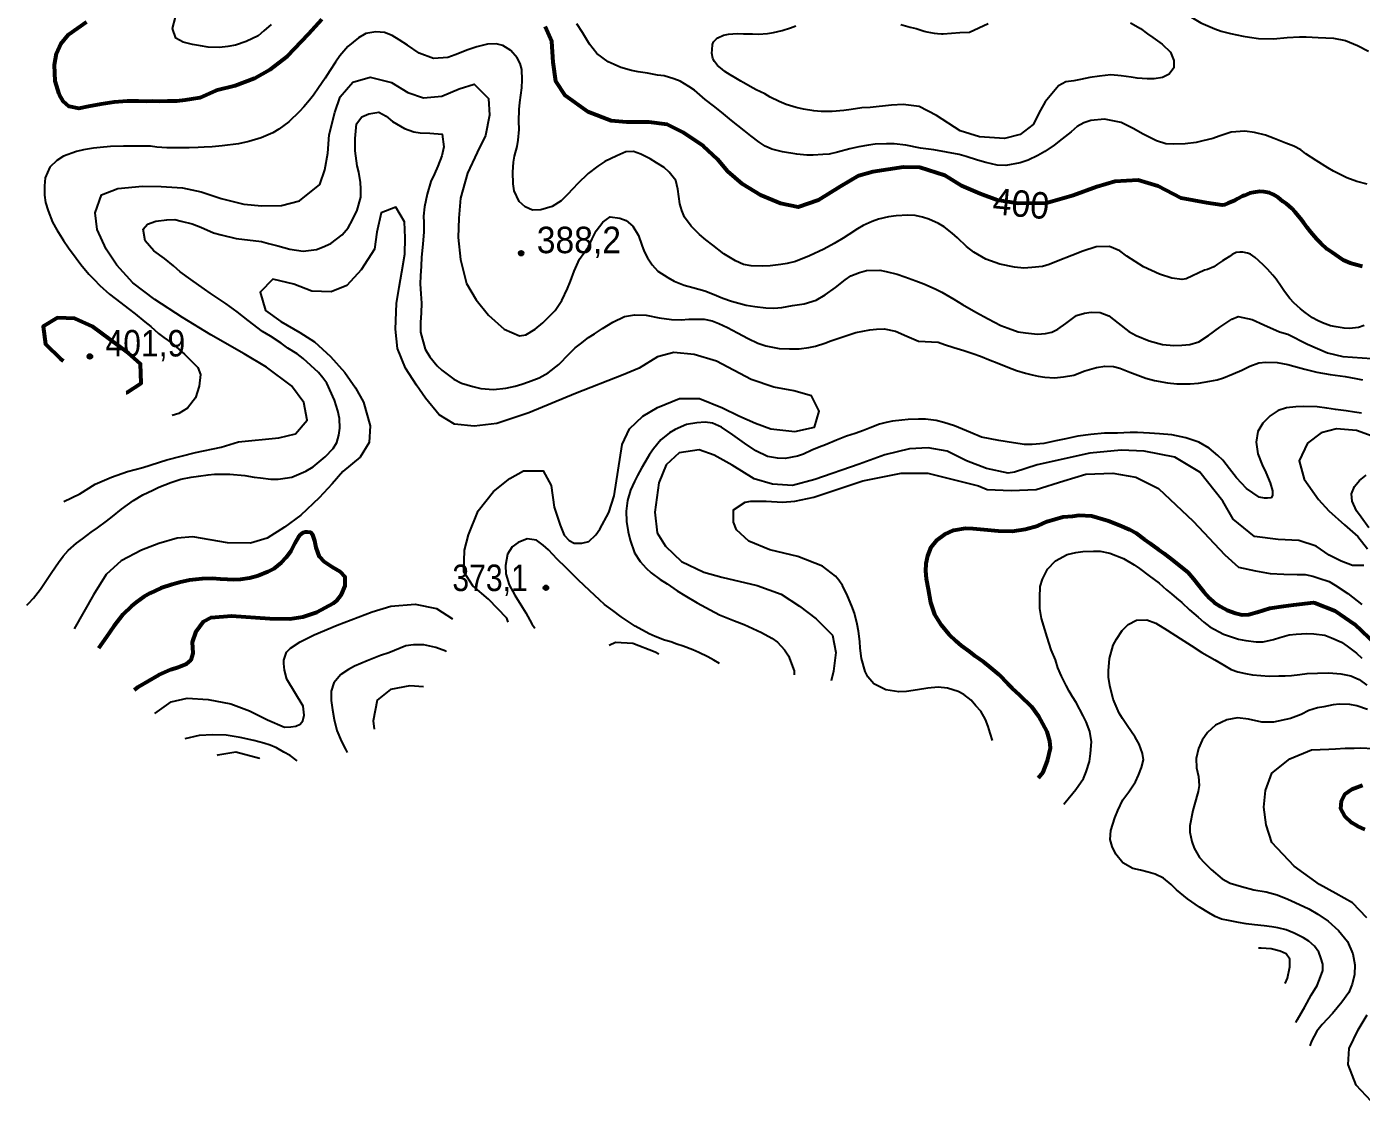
# Model space of a CAD drawing. Header units: metres. Extents: x 549268 to 556659, y 1838059 to 1844558.
# Drawn here: x 552808 to 553664, y 1838634 to 1839324 of the extents above; entities that cross this region are included whole.
import ezdxf
from ezdxf.enums import TextEntityAlignment as Align

# ---------------------------------------------------------------- set-up
doc = ezdxf.new("R2010")
doc.units = ezdxf.units.M
doc.header["$LTSCALE"] = 0.8
for name, color, linetype, lineweight in [('1', 7, 'Continuous', 25), ('2', 7, 'Continuous', 53), ('5', 7, 'Continuous', 13)]:
    doc.layers.add(name, color=color, linetype=linetype, lineweight=lineweight)
doc.layers.add('4', color=7, linetype='Continuous')

msp = doc.modelspace()

# ---------------------------------------------------------------- hatches: boundary and pattern name
at = {"layer": '5'}
for points in [[(553126.76, 1839178.56, 1), (553123.76, 1839178.56, 1)], [(552850.12, 1839112.29, 1), (552847.12, 1839112.29, 1)], [(553142.68, 1838963.86, 1), (553139.68, 1838963.86, 1)]]:
    msp.add_hatch(color=256, dxfattribs=at).paths.add_polyline_path(points)

# ---------------------------------------------------------------- linework, layer by layer
at = {"layer": '1'}
msp.add_line((552850.85, 1838959.4), (552838.45, 1838937.44), dxfattribs=at)
for points in [[(553518.9, 1839355.85), (553524.69, 1839350.5), (553531.08, 1839345.61), (553534.22, 1839343.1), (553539.41, 1839339.64), (553544.89, 1839335.95), (553548.51, 1839333.75), (553553.65, 1839330.8), (553561.3, 1839326.31), (553570.17, 1839322.48), (553574.23, 1839321.1), (553580.25, 1839319.55), (553588.39, 1839317.72), (553592.35, 1839317.11), (553598.29, 1839316.34), (553607.8, 1839316.21), (553616.57, 1839316.92), (553624.45, 1839317.4), (553628.73, 1839317.48), (553636.58, 1839317.04), (553646.26, 1839316.55), (553653.97, 1839315.06), (553661.73, 1839311.88), (553668.78, 1839308.1)], [(552964.97, 1839325.4), (552960.22, 1839321.24), (552956.54, 1839318.1), (552948.88, 1839314.4), (552942.11, 1839312.09), (552937.15, 1839311.16), (552931.75, 1839310.56), (552924.44, 1839310.8), (552919.53, 1839311.69), (552914.51, 1839312.43), (552908.48, 1839313.98), (552903.77, 1839316.58), (552901.67, 1839322.72), (552903.47, 1839329.95)], [(553450.43, 1839238.28), (553445.29, 1839236.54), (553436.24, 1839234.89), (553430.5, 1839235.04), (553423.42, 1839236.73), (553418.06, 1839238.22), (553410.78, 1839240.54), (553406.21, 1839241.86), (553389.88, 1839244.88), (553381.43, 1839246.03), (553371.98, 1839247.98), (553364.62, 1839248.73), (553359.53, 1839248.82), (553352.43, 1839248.42), (553348.06, 1839247.94), (553341.8, 1839246.86), (553335.98, 1839245.44), (553328.27, 1839243.42), (553322.81, 1839242.17), (553318.81, 1839241.86), (553312.62, 1839241.44), (553308.59, 1839241.39), (553302.14, 1839242.11), (553292.86, 1839243.69), (553286.04, 1839245.41), (553281.82, 1839247.15), (553277.88, 1839249.84), (553272.49, 1839253.93), (553268.21, 1839257.36), (553260.1, 1839263.62), (553253.66, 1839269.02), (553248.66, 1839273.02), (553243.39, 1839277.25), (553236.37, 1839283.11), (553232.72, 1839285.57), (553227.27, 1839289), (553223.21, 1839290.38), (553216.88, 1839292.41), (553212.79, 1839292.87), (553206.29, 1839294.11), (553200.2, 1839295), (553195.95, 1839295.83), (553189.24, 1839297.69), (553184.88, 1839299.55), (553181.17, 1839301.35), (553173.69, 1839306.64), (553169.13, 1839312.64), (553164.54, 1839320.07), (553161.06, 1839325.67)], [(553349.22, 1839272.08), (553343.81, 1839271.77), (553336.95, 1839270.73), (553332.16, 1839270.11), (553324.67, 1839269.57), (553317.61, 1839269.56), (553313, 1839269.81), (553306.38, 1839270.99), (553301.68, 1839272), (553295.17, 1839273.96), (553290.85, 1839275.87), (553285.01, 1839278.66), (553281.53, 1839280.76), (553275.98, 1839283.49), (553274.16, 1839284.44), (553267.56, 1839288), (553266.12, 1839288.99), (553261.82, 1839291.57), (553259.29, 1839292.92), (553255.98, 1839295.22), (553254.09, 1839296.74), (553251.27, 1839299), (553249.28, 1839301.46), (553248.3, 1839303.45), (553247.63, 1839306.91), (553247.67, 1839309.11), (553248.07, 1839312.4), (553248.72, 1839314.28), (553250.61, 1839316.21), (553251.51, 1839316.69), (553254.95, 1839318.4), (553258.22, 1839319.05), (553263.9, 1839319.49), (553267.84, 1839319.25), (553273.67, 1839319.22), (553277.5, 1839319.07), (553283.37, 1839319.53), (553287.21, 1839320.24), (553292.7, 1839321.51), (553297.96, 1839323.14), (553301.36, 1839324.37)], [(553368.74, 1839325.4), (553374.75, 1839323.67), (553378.58, 1839322.66), (553383.72, 1839321.13), (553385.39, 1839320.65), (553390.07, 1839319.82), (553392.29, 1839319.59), (553394.89, 1839319.4), (553395.93, 1839319.42), (553406.61, 1839320.09), (553412.8, 1839320.47), (553424.87, 1839326.04)], [(553516.16, 1839326.41), (553522.55, 1839322.69), (553526.94, 1839319.41), (553530.45, 1839317.06), (553536.53, 1839312.66), (553541.78, 1839307.51), (553543.92, 1839302.29), (553543.8, 1839297.46), (553541, 1839293.38), (553536.68, 1839291.22), (553531.31, 1839290.36), (553526.89, 1839290.4), (553520.46, 1839290.86), (553516.5, 1839291.46), (553510.02, 1839292.44), (553503.45, 1839293.02), (553496.14, 1839292.08), (553489.97, 1839291.4), (553484, 1839290.1), (553479.81, 1839289.24), (553474.69, 1839288.42), (553469.89, 1839285.94), (553461.36, 1839275.69), (553458.37, 1839270.37), (553453.57, 1839261.21), (553445.3, 1839254.82), (553435.2, 1839252.12)], [(553331.75, 1839188.14), (553326.01, 1839184.78), (553319.38, 1839181.19), (553310.24, 1839176.8), (553301.13, 1839173.33), (553295.82, 1839171.96), (553291.74, 1839171.25), (553285.05, 1839170.52), (553280.14, 1839170.23), (553272.83, 1839170.47), (553267.92, 1839171.36), (553262.73, 1839173.65), (553255.34, 1839178.17), (553248.23, 1839183.63), (553243.81, 1839187.17), (553239.68, 1839190.49), (553234.4, 1839195.89), (553229.98, 1839201.78), (553228.21, 1839206), (553226.96, 1839210.29), (553225.8, 1839219.65), (553224.41, 1839225.22), (553220.19, 1839230.48), (553216.99, 1839233.51), (553211.97, 1839236.6), (553208.06, 1839239.03), (553202.01, 1839242), (553197.39, 1839243.84), (553192.33, 1839243.67), (553186.65, 1839240.96), (553178.85, 1839237.37), (553174.36, 1839234.41), (553168.25, 1839229.7), (553161.45, 1839222.97), (553158.65, 1839220.06), (553154.67, 1839215.98), (553150.93, 1839212.19), (553145.22, 1839208.57), (553137.9, 1839206.46), (553132.59, 1839206.27), (553127.83, 1839208.21), (553123.92, 1839211.81), (553120.84, 1839218.5), (553120.08, 1839223.1), (553119.91, 1839230.49), (553120.37, 1839236.91), (553120.98, 1839240.88), (553122.64, 1839247.05), (553123.36, 1839251.16), (553123.91, 1839257.98), (553123.85, 1839263.18), (553124.06, 1839270.74), (553124.47, 1839275.34), (553125.79, 1839284.59), (553125.99, 1839289.82), (553125.66, 1839296.41), (553124.58, 1839300.32), (553122.61, 1839304.01), (553118.73, 1839308.52), (553113.42, 1839311.84), (553109.28, 1839312.82), (553103.72, 1839312.59), (553096.86, 1839311.06), (553090.98, 1839308.98), (553083.01, 1839305.76), (553078.24, 1839304.19), (553069.08, 1839303.58), (553059.86, 1839306.98), (553052.27, 1839312.13), (553046.96, 1839315.45), (553042.48, 1839318.33), (553037.6, 1839320.14), (553031.95, 1839320.69), (553025.58, 1839319.46), (553020.81, 1839316.73), (553014.01, 1839311.17), (553008.95, 1839305.15), (553006.14, 1839301.07), (553002.46, 1839295.59), (552999.6, 1839290.85), (552995.34, 1839284.66), (552991.96, 1839279.87), (552989.45, 1839276.73), (552985.76, 1839272.42), (552983.1, 1839269.4), (552976.27, 1839262.92), (552969.79, 1839258.05), (552965.87, 1839255.79), (552958.56, 1839252.52), (552950.62, 1839250.21), (552944.02, 1839248.71), (552933.49, 1839247.55), (552927.06, 1839246.84), (552922.01, 1839246.67), (552918.01, 1839246.36), (552912.3, 1839246.25), (552908.27, 1839246.2), (552904.25, 1839246.15), (552897.88, 1839246.1), (552891.57, 1839246.7), (552887.49, 1839247.16)], [(552831.99, 1839019.31), (552842.15, 1839024.13), (552851.96, 1839030.27), (552862.46, 1839034.94), (552872.69, 1839038.41), (552882.5, 1839041.05), (552898.03, 1839045.88), (552916.28, 1839050.63), (552932.74, 1839054.02), (552944, 1839057.6), (552969.77, 1839060.07), (552980.49, 1839062.69), (552987.93, 1839071.42), (552985.89, 1839082.85), (552977.98, 1839093.37), (552962, 1839105.45), (552947.59, 1839113.96), (552926.15, 1839126.21), (552908.06, 1839137.41), (552890.35, 1839148.79), (552876.19, 1839159.65), (552865.87, 1839170.94), (552859.16, 1839181.2), (552853.36, 1839193.77), (552851.91, 1839204.49), (552856.06, 1839216.09), (552866.49, 1839220.1), (552882.39, 1839221.61), (552894.33, 1839221.38), (552908.03, 1839220.44), (552920.09, 1839218.02), (552932.89, 1839213.62), (552947.27, 1839210.03), (552958.93, 1839208.87), (552971.47, 1839209.09), (552983.04, 1839212.19), (552996.01, 1839222.57), (552999.36, 1839232.01), (553001.16, 1839242.7), (553002.04, 1839254.59), (553005.76, 1839268.86), (553009.17, 1839278.96), (553017.19, 1839288.4), (553028.37, 1839291.58), (553042.1, 1839288.06), (553052.54, 1839281.57), (553062.63, 1839278.16), (553074.29, 1839279.33), (553085.55, 1839284.07), (553095.19, 1839287.09), (553104.26, 1839277.73), (553104.91, 1839267.18), (553102.35, 1839254.08), (553096.95, 1839243.24), (553090.78, 1839229.99), (553086.34, 1839213.96), (553085.32, 1839201.02), (553084.75, 1839188.65), (553086.31, 1839174.58), (553090.24, 1839159.08), (553096.32, 1839148.62), (553104.28, 1839138.75)], [(553435.2, 1839252.12), (553419.22, 1839253.16), (553406.81, 1839257.07), (553391.61, 1839267.01), (553380.58, 1839272.66), (553370.21, 1839273.97), (553362.77, 1839273.55), (553349.22, 1839272.08)], [(552997.89, 1839182.33), (553003.21, 1839184.86), (553010.41, 1839190.34), (553014.21, 1839194.79), (553017.15, 1839199.93), (553019.99, 1839206.09), (553022.45, 1839214.43), (553022.51, 1839219.76), (553022.17, 1839224.02), (553021.07, 1839230.53), (553019.96, 1839234.7), (553018.77, 1839244.32), (553018.8, 1839252.26), (553019.73, 1839261.6), (553023.01, 1839265.99), (553027.47, 1839268.04), (553033.98, 1839269.15), (553038.57, 1839266.4), (553042.71, 1839263.09), (553050.36, 1839258.6), (553056.44, 1839256.53), (553060.55, 1839255.82), (553066.69, 1839255.58), (553074.57, 1839254.89), (553075.59, 1839246.81), (553074.27, 1839241.07), (553071.75, 1839234.42), (553069.69, 1839229.51), (553067.37, 1839224.57), (553064.88, 1839216.5), (553063.19, 1839208.25), (553062.67, 1839202.34), (553062.72, 1839198.31), (553062.74, 1839192.2), (553062.42, 1839186.83), (553062.02, 1839182.24), (553061.41, 1839175.93), (553061.01, 1839170.16), (553060.63, 1839164.14), (553060.57, 1839158.8), (553060.88, 1839152.46), (553061.27, 1839146.52), (553061.04, 1839140.38), (553060.69, 1839134.1), (553060.6, 1839127.85), (553063.61, 1839117), (553066.63, 1839112), (553071.42, 1839106.28), (553074.33, 1839103.48), (553081.98, 1839097.82), (553086.95, 1839095.25), (553094.22, 1839092.93), (553099.42, 1839091.81), (553107.44, 1839091), (553115.52, 1839092.02), (553121.49, 1839093.33), (553125.78, 1839094.58), (553129.92, 1839095.95), (553136.77, 1839098.65), (553142.66, 1839101.9), (553149.37, 1839107.06), (553156.14, 1839114.05), (553159.89, 1839117.84), (553163.37, 1839120.44), (553168.4, 1839124.37), (553172.29, 1839126.88), (553177.37, 1839130.3), (553183.95, 1839134.41), (553191.63, 1839137.86), (553197.88, 1839138.94), (553205.45, 1839138.73), (553213.7, 1839137.04), (553221.75, 1839135.97), (553227.89, 1839135.74), (553232.91, 1839136.16), (553242.54, 1839136.18), (553247.84, 1839135.2), (553252.07, 1839133.46), (553257.55, 1839130.94), (553264.05, 1839127.37), (553270.82, 1839123.82), (553277.01, 1839120.73), (553282.26, 1839119.1), (553290.77, 1839117.43), (553297.31, 1839117.11), (553303.67, 1839117.16), (553309.81, 1839118.1), (553314.01, 1839118.95), (553320.04, 1839120.92), (553323.92, 1839122.25), (553333.43, 1839125.64), (553339.83, 1839127.78), (553348.88, 1839129.42), (553353.25, 1839129.91), (553358.05, 1839130.04), (553365.36, 1839128.64), (553372.61, 1839125.4), (553380.11, 1839122.2), (553392.82, 1839121.39), (553396.87, 1839120.01), (553402.81, 1839118.07)], [(553667.9, 1839222.82), (553661.33, 1839224.57), (553654.97, 1839226.86), (553646.43, 1839231.12), (553642.67, 1839233.44), (553635.28, 1839237.96), (553628.54, 1839242.42), (553625.29, 1839244.79), (553620.98, 1839247.31), (553615.84, 1839249.08), (553608.22, 1839252.14), (553602.66, 1839254.26), (553595.69, 1839256.1), (553589.5, 1839256.85), (553580.59, 1839256.25), (553573.08, 1839253.61), (553568.94, 1839252.24), (553562.48, 1839250.62), (553558.17, 1839249.62), (553551.12, 1839248.72), (553543.72, 1839248.55), (553538.75, 1839248.79), (553532.7, 1839250.59), (553524.17, 1839254.85), (553517.78, 1839258.57), (553510.07, 1839262.4), (553499.42, 1839264.61), (553490.69, 1839263.65), (553486.17, 1839262.11), (553482, 1839259.83), (553477.95, 1839256.53), (553472.2, 1839251.99), (553467.2, 1839247.8), (553461.15, 1839243.75), (553456.6, 1839241.3), (553450.43, 1839238.28)], [(552887.49, 1839247.16), (552881.24, 1839247.25), (552874.61, 1839247.17), (552870.19, 1839247.21), (552861.76, 1839246.93), (552855.2, 1839246.34), (552850.83, 1839245.86), (552844.43, 1839244.89), (552840, 1839243.75), (552831.61, 1839240.88), (552827.49, 1839238.08), (552823.03, 1839233.69), (552820, 1839226.98), (552819.4, 1839221.85), (552819.53, 1839215.88), (552820.19, 1839211.14), (552821.81, 1839205.85), (552824.71, 1839198.37), (552827.34, 1839193.46), (552831.73, 1839186.66), (552834.83, 1839182.06), (552839.74, 1839175.32), (552842.9, 1839171.37), (552847.89, 1839165.03), (552851.26, 1839161.63), (552855.05, 1839157.88), (552861.13, 1839152.31), (552868.38, 1839146.74), (552873.2, 1839143.11), (552877.62, 1839139.56), (552883.9, 1839134.53), (552887.61, 1839131.56), (552892.65, 1839127.04), (552896.05, 1839124.55), (552900.99, 1839121.07), (552904.01, 1839118.41), (552909.2, 1839113.78), (552913.57, 1839109.58), (552917.82, 1839105.23), (552919.61, 1839100.75), (552918.75, 1839093.24), (552916.31, 1839085.82), (552911.2, 1839079.14), (552905.71, 1839075.81), (552901.49, 1839074.47)], [(553104.28, 1838956.47), (553094.24, 1838965.2), (553088.58, 1838974.16), (553088.98, 1838988.06), (553091.4, 1838997.79), (553097.71, 1839013.25), (553107.46, 1839025.74), (553117.96, 1839033.9), (553126.71, 1839039.02), (553139.28, 1839038.99), (553144.49, 1839029.46), (553146.53, 1839015.7), (553150.21, 1839004.02), (553152.88, 1838997.54), (553156.11, 1838994.16), (553159.34, 1838992.61), (553162.14, 1838992.47), (553164.25, 1838992.47), (553168.6, 1838993.6), (553173.24, 1838997.82), (553175.71, 1839001.45), (553181.51, 1839012.2), (553184.97, 1839022.95), (553190.01, 1839055.76), (553194.84, 1839065.89), (553203.26, 1839074.07), (553212.75, 1839079.53), (553212.75, 1839079.53), (553226.89, 1839085.25), (553239.71, 1839085.25), (553254.35, 1839079.36), (553264.9, 1839074.19), (553275.65, 1839069.55), (553285.37, 1839065.97), (553300.73, 1839064.18), (553313.38, 1839066.88), (553316.51, 1839077.2), (553311.39, 1839087.13), (553300.16, 1839090.28), (553287.34, 1839092.61), (553272.81, 1839097.48), (553250.63, 1839109.39), (553236.3, 1839113.63), (553223.08, 1839114.88), (553212.64, 1839112.03), (553200.87, 1839104.9), (553190.6, 1839100.52), (553160.07, 1839088.58), (553130.1, 1839076.18), (553109.63, 1839069.24), (553095.18, 1839067.51), (553082.58, 1839068.96), (553072.6, 1839074.84), (553063.9, 1839085.53), (553058.19, 1839093.84), (553051.14, 1839104.84), (553045.99, 1839117.35), (553044.6, 1839129.89), (553045.36, 1839146.3), (553046.93, 1839156.7), (553048.81, 1839166.63), (553050.65, 1839177.97), (553050.91, 1839188.49), (553050.43, 1839198.67), (553044.97, 1839208.17), (553035.53, 1839204.53), (553032.77, 1839192.05), (553031.12, 1839181.24), (553022.62, 1839167.99), (553013.52, 1839157.78), (553003.48, 1839153.69), (552991, 1839154.11), (552979.48, 1839158.66), (552966.03, 1839161.96), (552957.76, 1839153.66), (552961.29, 1839141.75), (552971.01, 1839134.67), (552983.32, 1839127.61), (552992.65, 1839121.79), (553003.03, 1839112.32), (553012.21, 1839101.94), (553019.01, 1839092.07), (553024.04, 1839082.92), (553028.45, 1839067.73), (553027.82, 1839057.04), (553021.99, 1839047.72), (553010.85, 1839038.45), (553004.08, 1839030.57), (552995.75, 1839021.61), (552984.03, 1839010.47), (552973.37, 1839002.68), (552962.37, 1838995.63), (552951.56, 1838992.61), (552936.78, 1838992.78), (552914.6, 1838996.53), (552904.59, 1838995.68), (552892.79, 1838992.3), (552881.73, 1838988.09), (552868.76, 1838981.21), (552859.12, 1838972.37), (552850.85, 1838959.4)], [(552808.08, 1838952.71), (552809.26, 1838953.73), (552812.37, 1838957.32), (552816.95, 1838963.03), (552819.98, 1838967.39), (552824.21, 1838973.84), (552828.58, 1838980.18), (552831.53, 1838984.14), (552834.76, 1838987.88), (552840.1, 1838992.5), (552843.96, 1838995.27), (552849.47, 1838999.51), (552853.45, 1839002.42), (552859.22, 1839006.7), (552863.05, 1839009.72), (552868.79, 1839014.26), (552872.65, 1839017.02), (552876.62, 1839019.93), (552882.59, 1839023.58), (552888.9, 1839026.49), (552892.84, 1839028.48), (552900.58, 1839031.41), (552906.98, 1839033.55), (552913.61, 1839034.8), (552918.2, 1839035.56), (552924.49, 1839036.39), (552928.48, 1839036.7), (552938.36, 1839036.74), (552947.96, 1839035.85), (552953.92, 1839034.82), (552958, 1839034.36), (552964.71, 1839033.66), (552969.28, 1839033.52), (552973.88, 1839034.28), (552978.11, 1839034.88), (552987.19, 1839038.61), (552991.82, 1839041.46), (552999.56, 1839047.91), (553004.56, 1839053.27), (553006.99, 1839057.18), (553008.31, 1839061.74), (553008.86, 1839066.23), (553008.81, 1839072.59), (553007.75, 1839077.42), (553005.45, 1839084.19), (553000.61, 1839095.1), (552998.01, 1839098.59), (552995.3, 1839101.93), (552990.25, 1839106.45), (552985.32, 1839111.1), (552981.61, 1839114.08), (552975.62, 1839117.71), (552971.25, 1839120.74), (552964.37, 1839125.32), (552959.35, 1839128.4), (552950.14, 1839135.32), (552943.15, 1839140.92), (552935.96, 1839145.99), (552930.88, 1839149.59), (552925.83, 1839152.93), (552918.5, 1839158.11), (552913.42, 1839161.71), (552906.63, 1839166.69), (552902.32, 1839170.37), (552896.47, 1839175.06), (552889.68, 1839180.04), (552884.15, 1839186.58), (552882.81, 1839193.98), (552885.58, 1839197.14), (552890.95, 1839199.16), (552898.01, 1839200.07), (552903.2, 1839200.12), (552907.09, 1839199.12), (552914.31, 1839197.31), (552919.73, 1839195.31), (552927.81, 1839191.65), (552932.77, 1839190.24), (552942.51, 1839188.06), (552958.72, 1839186.08), (552963.15, 1839184.87), (552969.17, 1839183.33), (552976.82, 1839181.18), (552985.41, 1839179.91), (552994.01, 1839180.99), (552997.89, 1839182.33)], [(553104.28, 1839138.75), (553114.27, 1839129.9), (553124.18, 1839125.62), (553128.15, 1839126.18), (553134.26, 1839129.72), (553139.26, 1839133.91), (553146.98, 1839141.78), (553151.35, 1839148.12), (553155.04, 1839155.94), (553156.88, 1839160.56), (553159.28, 1839167.07), (553162.6, 1839174.72), (553165.54, 1839178.68), (553168.35, 1839182.76), (553170.78, 1839187.84), (553173.35, 1839192.81), (553177.67, 1839198.49), (553182.36, 1839201.99), (553188.44, 1839201.1), (553192.52, 1839199.47), (553196.94, 1839195.93), (553200.59, 1839189.96), (553202.58, 1839183.67), (553204.06, 1839179.67), (553206.2, 1839175.62), (553209.31, 1839171.02), (553212.99, 1839167.13), (553219.29, 1839163.01), (553223.32, 1839160.72), (553229.85, 1839158.06), (553235.47, 1839156.6), (553243.12, 1839154.45), (553247.89, 1839152.51), (553254.57, 1839149.73), (553260.25, 1839147.75), (553269.5, 1839145.26), (553275.18, 1839144.46), (553282.17, 1839143.54), (553287.4, 1839143.33), (553292.42, 1839143.75), (553299.3, 1839145.03), (553306.73, 1839146.11), (553314.41, 1839148.39), (553320.27, 1839151.89), (553326.78, 1839156.51), (553333.13, 1839161.5), (553336.75, 1839163.98), (553342.24, 1839166.15), (553346.78, 1839167.43), (553355.34, 1839167.59), (553359.46, 1839166.87), (553366.53, 1839165.18), (553371.27, 1839163.49), (553378.46, 1839160.77), (553383.49, 1839158.86), (553390.85, 1839155.77), (553395.13, 1839153.51), (553402.78, 1839149.02), (553408.34, 1839145.73), (553416.82, 1839140.81), (553424.72, 1839136.35), (553432.86, 1839132.17), (553437.74, 1839130.37), (553444.1, 1839128.08), (553448.73, 1839127.41), (553456.49, 1839126.58), (553461.63, 1839127.14), (553465.57, 1839127.97), (553469.4, 1839129.82), (553474.6, 1839133.39), (553481.57, 1839138.57), (553486.6, 1839140.17), (553490.97, 1839140.65), (553496.71, 1839140.5), (553502.27, 1839138.38), (553508.26, 1839133.58), (553515.08, 1839128.35), (553519.79, 1839125.75), (553528.1, 1839122.37), (553536.69, 1839119.93), (553543.91, 1839119.3), (553548.96, 1839119.47), (553554.1, 1839120.03), (553559.9, 1839121.71), (553566.21, 1839125.79), (553573.44, 1839131.01), (553581.19, 1839136.28), (553585.16, 1839138.02), (553594.09, 1839136.01), (553601.63, 1839132.55), (553611.73, 1839128.2), (553616.98, 1839126.57), (553629.59, 1839120.17), (553642.38, 1839114.6), (553652.32, 1839112.36), (553670.97, 1839111.08)], [(553665.99, 1839132.12), (553662.3, 1839130.95), (553656.64, 1839130.33), (553653.19, 1839130.52), (553647.95, 1839131.28), (553644.34, 1839131.93), (553639.36, 1839133.86), (553636.05, 1839135.31), (553632.89, 1839137.16), (553628.13, 1839140.46), (553625.09, 1839142.89), (553620.86, 1839146.62), (553618.25, 1839149.58), (553614.98, 1839154.09), (553612.72, 1839157.28), (553609.65, 1839161.81), (553607.45, 1839164.43), (553603.97, 1839168.25), (553601.71, 1839170.58), (553598.19, 1839173.91), (553596.08, 1839175.78), (553593.17, 1839177.94), (553591.18, 1839178.68), (553588.16, 1839179.2), (553586.15, 1839179.27), (553583.99, 1839178.93), (553581.26, 1839177.68), (553579.67, 1839176.55), (553576.9, 1839174.81), (553575.2, 1839173.77), (553572.02, 1839171.51), (553569.52, 1839169.9), (553565.52, 1839168.12), (553563.57, 1839167.62), (553551.91, 1839162.02), (553549.26, 1839161.64), (553542.52, 1839162.58), (553534.7, 1839165.1), (553529.51, 1839167.39), (553524.43, 1839169.83), (553513.79, 1839176.72), (553509.25, 1839180.12), (553502.57, 1839182.9), (553494.15, 1839182.62), (553485.47, 1839179.97), (553478.38, 1839176.98), (553469.79, 1839173.56), (553463.93, 1839171.23), (553459.76, 1839170.12), (553452.82, 1839169.35), (553447.65, 1839169.04), (553441.74, 1839169.56), (553432.3, 1839171.51), (553423.36, 1839174.69), (553415.71, 1839179.18), (553410.89, 1839182.81), (553405.07, 1839188.41), (553401.62, 1839191.42), (553396.49, 1839195.53), (553393, 1839197.62), (553386.73, 1839200.31), (553382.67, 1839201.68), (553377.88, 1839202.72), (553373.31, 1839202.86), (553365.8, 1839202.56), (553360.8, 1839201.88), (553354.46, 1839200.4), (553350.46, 1839198.92), (553344.64, 1839196.32), (553341.09, 1839194.24), (553335.38, 1839190.62), (553331.75, 1839188.14)], [(553402.81, 1839118.07), (553409.26, 1839116.17), (553414.94, 1839114.2), (553419.93, 1839112.54), (553426.07, 1839109.96), (553430.55, 1839108.25), (553437.37, 1839105.36), (553443.05, 1839103.38), (553448.7, 1839101.66), (553452.98, 1839100.57), (553456.98, 1839099.71), (553461.09, 1839098.99), (553467.37, 1839098.64), (553473.03, 1839099.27), (553479.79, 1839100.4), (553486.91, 1839103.14), (553494.22, 1839105.24), (553499.73, 1839105.98), (553505.21, 1839105.8), (553509.23, 1839104.69), (553515.74, 1839102.28), (553520.91, 1839100.25), (553526.04, 1839098.47), (553531.55, 1839096.87), (553539.92, 1839095.32), (553545.83, 1839094.8), (553554.28, 1839094.82), (553559.7, 1839095.16), (553566.99, 1839096.35), (553571.7, 1839097.26), (553575.84, 1839098.63), (553581.92, 1839101.25), (553587.52, 1839103.55), (553592.58, 1839106.06), (553598.46, 1839108.14), (553602.83, 1839108.62), (553610.14, 1839108.39), (553617.05, 1839107.06), (553620.93, 1839106.06), (553627.89, 1839104.23), (553635.66, 1839102.22), (553644.28, 1839100.7), (553653.79, 1839099.41), (553660.69, 1839098.09), (553664.95, 1839097.25)], [(553664.18, 1839075.84), (553659.82, 1839076.53), (553654.39, 1839077.36), (553647.66, 1839078.31), (553641.97, 1839079.12), (553635.89, 1839080.01), (553626.9, 1839080.19), (553622.1, 1839080.05), (553616.19, 1839079.4), (553610.79, 1839077.63), (553605.71, 1839074.21), (553601.02, 1839069.54), (553597.85, 1839064.11), (553596.64, 1839057.35), (553597.86, 1839049.81), (553600.6, 1839042.7), (553602.82, 1839037.87), (553605.75, 1839031.3), (553607.26, 1839026.1), (553607.26, 1839023.07), (553606.31, 1839021.55), (553604.04, 1839021.36), (553601.96, 1839021.36), (553598.55, 1839021.93), (553590.42, 1839027.66), (553584.09, 1839034.38), (553579.67, 1839040.26), (553575.42, 1839045.78), (553572.22, 1839048.81), (553566.52, 1839053.38), (553559.98, 1839057.21), (553551.59, 1839060.19), (553542.68, 1839061.94), (553534.66, 1839062.75), (553528.38, 1839063.1), (553520.67, 1839063.42), (553515.99, 1839063.42), (553507.82, 1839063.17), (553499.51, 1839063.04), (553490.75, 1839062.33), (553482.3, 1839061.14), (553474.67, 1839059.52), (553468.19, 1839058.16), (553460.56, 1839056.54), (553452.97, 1839055.83), (553448.03, 1839055.81), (553441.15, 1839056.87), (553431.76, 1839058.31), (553420.45, 1839060.57)], [(553420.45, 1839060.57), (553413.49, 1839063.58), (553403.27, 1839067.79), (553396.28, 1839069.88), (553391.45, 1839071.17), (553384.6, 1839071.97), (553380.03, 1839072.12), (553373.44, 1839071.78), (553369.44, 1839071.47), (553363.42, 1839070.68), (553359.48, 1839069.86), (553355.16, 1839068.86), (553349.05, 1839066.5), (553344.94, 1839064.87), (553339.43, 1839062.97), (553334.03, 1839061.2), (553327.54, 1839058.67), (553320.46, 1839055.67), (553316.35, 1839054.05), (553311.75, 1839052.11), (553306.29, 1839049.69), (553302.41, 1839048.35), (553294.64, 1839046.85), (553289.67, 1839047.08), (553283.19, 1839048.06), (553275.77, 1839051.66), (553268.47, 1839056.58), (553261.11, 1839062.01), (553253.8, 1839066.93), (553248.07, 1839069.42), (553243.18, 1839070.05), (553238.02, 1839069.74), (553231.25, 1839068.61), (553224.05, 1839065.48), (553220.39, 1839063.25), (553214.91, 1839058.75), (553210.08, 1839053.01), (553207.48, 1839049.47), (553204.67, 1839044.22), (553202.47, 1839040.6), (553199.87, 1839035.89), (553198.06, 1839032.18), (553195.32, 1839026.42), (553193.57, 1839019.85), (553192.62, 1839013.11), (553192.84, 1839006.38), (553193.95, 1838999.86), (553195.2, 1838994.41), (553197.91, 1838986.38), (553201.53, 1838980.67), (553205.38, 1838976.41), (553208.57, 1838973.38), (553214.51, 1838969.09), (553218.84, 1838966.32), (553225.32, 1838961.83), (553230.2, 1838958.86), (553238.13, 1838954.14), (553246.55, 1838949.73), (553252.49, 1838946.62), (553262.02, 1838942.72), (553268.27, 1838940.29), (553279.49, 1838935.28), (553286.13, 1838931.59), (553289.67, 1838928.99), (553294.12, 1838924.02), (553296.74, 1838920.28), (553300.42, 1838910.54), (553300.39, 1838907.96)], [(553673.45, 1839060.25), (553661.14, 1839064.7), (553648.15, 1839065.9), (553638.4, 1839063.23), (553629.62, 1839056.62), (553624.36, 1839045.28), (553627.41, 1839033.64), (553636.62, 1839020.57), (553643.43, 1839013.22), (553653.41, 1839004.28), (553662, 1838996.78), (553668.19, 1838988.91)], [(553665.73, 1838978.28), (553662.89, 1838978.09), (553658.54, 1838978.09), (553651.16, 1838980.93), (553643.58, 1838984.86), (553635.19, 1838990.62), (553624.05, 1838994.14), (553610.74, 1838994.96), (553595.73, 1838996.81), (553582.07, 1839007.84), (553575.31, 1839019.52), (553560.58, 1839037.96), (553544.61, 1839047.79), (553524.95, 1839051.48), (553510.22, 1839052.09), (553489.95, 1839050.25), (553456.17, 1839042.87), (553441.6, 1839038.16), (553437.56, 1839037.39), (553423.83, 1839040.45), (553410.95, 1839045.36), (553398.45, 1839051.55), (553386.23, 1839053.71), (553374.32, 1839053.1), (553358.53, 1839049.23), (553342.02, 1839043.22), (553313.67, 1839033.26), (553299.2, 1839029.45), (553286.4, 1839030.36), (553274.63, 1839033.72), (553260.7, 1839042.53), (553249.1, 1839049.01), (553239.4, 1839052.34), (553226.52, 1839050.52), (553218.31, 1839042.87), (553213.64, 1839031.21), (553210.94, 1839012.39), (553212.53, 1838999.23), (553217.76, 1838990.61), (553228.06, 1838980.74), (553242.42, 1838973.92), (553253.9, 1838970.79), (553276.54, 1838965.28), (553292.03, 1838959.87), (553303.78, 1838952.11), (553314.53, 1838943.98), (553325.02, 1838933.49), (553327.15, 1838922.45), (553325.64, 1838910.37), (553324.19, 1838904.27)], [(553386.18, 1838899.43), (553379.41, 1838898.3), (553372.36, 1838897.39), (553367.44, 1838897.11), (553359.11, 1838898.4), (553351.4, 1838902.24), (553347.67, 1838906.64), (553345.84, 1838910.21), (553343.51, 1838918.4), (553342.77, 1838925.09), (553342.55, 1838929.48), (553341.7, 1838936.02), (553340.82, 1838940.48), (553339, 1838947.56), (553337.46, 1838952.07), (553334.64, 1838958.78), (553331.31, 1838965.44), (553329.11, 1838968.84), (553326.82, 1838971.41), (553318.59, 1838977.73), (553302.62, 1838983.87), (553284.81, 1838988.17), (553271.3, 1838993.71), (553263.31, 1839001.08), (553261.47, 1839006), (553261.47, 1839013.99), (553268.84, 1839018.9), (553272.53, 1839019.52), (553282.35, 1839019.52), (553292.79, 1839018.9), (553300.78, 1839019.52), (553313.06, 1839021.98), (553344.38, 1839032.43), (553368.95, 1839037.34), (553386.14, 1839037.34), (553399.04, 1839034.27), (553418.69, 1839029.35), (553424.22, 1839026.89), (553439.57, 1839026.28), (553455.54, 1839026.89), (553473.35, 1839032.43), (553487.49, 1839036.73), (553504.69, 1839037.34), (553519.43, 1839034.88), (553534.17, 1839027.51), (553556.28, 1839006.61), (553576.54, 1838985.1), (553585.4, 1838977.07), (553585.4, 1838977.07), (553596.25, 1838974.72), (553605.67, 1838973.03), (553614.55, 1838972.7), (553623.03, 1838972.47), (553628.11, 1838972.38), (553633.05, 1838971.23), (553636.96, 1838969.97), (553643.44, 1838967.82), (553647.32, 1838965.65), (553655.45, 1838960.3), (553664.55, 1838953.24)], [(553669.02, 1839002.37), (553663.98, 1839009.23), (553661.07, 1839013.2), (553658.3, 1839019.4), (553657.91, 1839024.17), (553659.74, 1839028.79), (553662.94, 1839032.79), (553667.26, 1839036.12)], [(553252.39, 1838915.28), (553248.8, 1838917.47), (553245.07, 1838919.53), (553239.16, 1838922.39), (553235.33, 1838924.05), (553229.23, 1838926.37), (553225.17, 1838927.74), (553221.23, 1838929.26), (553217.1, 1838930.23), (553211.24, 1838932.58), (553207.42, 1838934.24), (553198.29, 1838939.22), (553189.3, 1838945.25), (553184.05, 1838949.22), (553178.8, 1838953.2), (553175.61, 1838956.23), (553169.39, 1838961.91), (553161.86, 1838968.89), (553153.81, 1838976.98), (553148.42, 1838982.24), (553142.69, 1838988.24), (553139.38, 1838991.12), (553134.99, 1838994.41), (553129.05, 1838995.19), (553123.31, 1838993), (553119.59, 1838990.12), (553116.48, 1838985.35), (553115.18, 1838978.18), (553115.52, 1838972.76), (553117.46, 1838965.82), (553121.19, 1838959.08), (553126.21, 1838951.31), (553128.29, 1838947.76), (553132.05, 1838940.77), (553133.92, 1838937.88)], [(553473.44, 1838825.03), (553474.24, 1838826.03), (553480.99, 1838834.44), (553485.94, 1838841.49), (553487.68, 1838845.71), (553489.8, 1838852.45), (553490.55, 1838857.48), (553491.16, 1838864.96), (553490.02, 1838871.72), (553487.66, 1838877.84), (553485.8, 1838881.66), (553481.22, 1838890.26), (553478.99, 1838893.92), (553476.77, 1838897.58), (553474.8, 1838901.26), (553471.95, 1838907.06), (553469.53, 1838912.51), (553467.94, 1838917.54), (553465.26, 1838924.14), (553462.56, 1838932.16), (553461.1, 1838937.08), (553459.03, 1838944.13), (553458.06, 1838950.53), (553457.93, 1838957.67), (553458.19, 1838964.72), (553459.62, 1838969.43), (553462.94, 1838975.91), (553468.09, 1838981.15), (553475.43, 1838985.34), (553481.14, 1838986.62), (553485.51, 1838987.1), (553492.36, 1838987.47), (553496.67, 1838987.29), (553502.78, 1838986.15), (553511.63, 1838982.57), (553518.45, 1838978.51), (553521.81, 1838976.28), (553528.18, 1838971.65), (553534.57, 1838966.76), (553539.19, 1838962.58), (553542.47, 1838959.95), (553545.64, 1838957.18), (553549.06, 1838954.44), (553554, 1838949.78), (553559.47, 1838944.92), (553563.07, 1838941.8), (553567.03, 1838938.86), (553575.74, 1838934.22), (553585.33, 1838930.99), (553590.12, 1838929.96), (553596.72, 1838929.12), (553601.26, 1838929.23)], [(553116.95, 1838941.79), (553116.11, 1838944.45), (553104.28, 1838956.47)], [(552890.25, 1838883.21), (552900.84, 1838890.73), (552911.07, 1838893.04), (552924.38, 1838892.18), (552938.94, 1838889.4), (552950.96, 1838884.9), (552962.48, 1838879.19), (552973.37, 1838874.44), (552977.49, 1838874.62), (552980.69, 1838875), (552983.51, 1838876.32), (552985.21, 1838878.4), (552985.96, 1838882.17), (552985.34, 1838887.95), (552974.87, 1838905.25), (552973.43, 1838911.05), (552973.01, 1838915.19), (552973.01, 1838917.47), (552974.66, 1838922.64), (552977.35, 1838925.12), (552983.54, 1838929.26), (552992.41, 1838933.61), (553007.29, 1838939.87), (553029.78, 1838948.45), (553041.7, 1838951.98), (553057.34, 1838953.46), (553070.87, 1838950.56), (553081.21, 1838944.06)], [(553524.55, 1838853.42), (553523.84, 1838857.5), (553521.62, 1838863.5), (553519.17, 1838868.04), (553513.92, 1838875.53), (553510.96, 1838880.01), (553508.76, 1838883.41), (553504.92, 1838892.35), (553502.78, 1838901.09), (553502.05, 1838906.6), (553501.99, 1838910.63), (553502.69, 1838918.51), (553505.01, 1838926.96), (553507.04, 1838930.95), (553510.73, 1838936.43), (553514.58, 1838940.37), (553519.87, 1838943.16), (553526.49, 1838943.24), (553532.32, 1838941.15), (553539.71, 1838936.63), (553547.95, 1838931.43), (553555.09, 1838926.88), (553561.82, 1838922.42), (553570.15, 1838917.61), (553575.29, 1838914.67), (553580.71, 1838911.49), (553585.05, 1838909.89), (553589.84, 1838908.86), (553594.36, 1838908.05), (553604.98, 1838907.27), (553611.34, 1838907.32), (553615.37, 1838907.38), (553619.37, 1838907.69), (553624.76, 1838908.28), (553629.5, 1838908.93), (553635.98, 1838909.13), (553643.38, 1838909.29), (553651.12, 1838908.71), (553657.51, 1838907.34), (553662.71, 1838905.05), (553667.78, 1838901.44)], [(553601.26, 1838929.23), (553607.74, 1838930.6), (553611.88, 1838931.96), (553617.94, 1838933.67), (553622.3, 1838934.15), (553629.16, 1838934.52), (553633.73, 1838934.37), (553640.72, 1838933.45), (553645.06, 1838931.84), (553651.36, 1838928.9), (553655.16, 1838926.32), (553660.98, 1838921.89), (553664.46, 1838918.64)], [(553077.34, 1838922.74), (553076.9, 1838923.12), (553070.51, 1838925.66), (553062.91, 1838927.3), (553056.29, 1838927.22), (553051.29, 1838926.54), (553040.47, 1838922.1), (553034.93, 1838920.45), (553026.47, 1838916.91), (553018.39, 1838913.55), (553014.59, 1838911.44), (553009.62, 1838908.16), (553005.13, 1838902.86), (553003.38, 1838897.46), (553003.38, 1838891.61), (553004.31, 1838885.47), (553005.25, 1838879.33), (553006.93, 1838872.36), (553010.06, 1838865.17), (553012.68, 1838860.25), (553013.55, 1838858.15)], [(553213.54, 1838921.2), (553211.29, 1838922.53), (553196.93, 1838928.19), (553185.73, 1838928.76), (553181.76, 1838926.85)], [(553062.59, 1838900.22), (553053.85, 1838900.9), (553041.54, 1838898.62), (553032.98, 1838891.71), (553030.42, 1838878.6), (553031.03, 1838873.13)], [(553427.51, 1838865.79), (553426.15, 1838870.67), (553424.9, 1838874.96), (553423.1, 1838879.44), (553420.05, 1838884.7), (553416.94, 1838888.13), (553413.81, 1838891.81), (553409.13, 1838895.33), (553405.53, 1838897.27), (553398.65, 1838899.51), (553392.74, 1838900.03), (553386.18, 1838899.43)], [(553668.2, 1838885.88), (553661.32, 1838888.12), (553656.81, 1838888.92), (553650.16, 1838889.1), (553646.16, 1838888.79), (553640.05, 1838887.59), (553636.11, 1838886.77), (553630.57, 1838885.12), (553625.51, 1838882.61), (553618.77, 1838880.05), (553607.86, 1838877.55), (553600.44, 1838877.64), (553591.9, 1838879.56), (553584.65, 1838880.45), (553577.91, 1838879.06), (553570.74, 1838875.67), (553565.54, 1838870.94), (553562.17, 1838866.14), (553559.76, 1838860.81), (553558.13, 1838854.38), (553558.41, 1838848.3), (553559.8, 1838842.73), (553560.17, 1838837.05), (553559.56, 1838833.08), (553557.1, 1838824.75), (553556.1, 1838820.87), (553554.17, 1838811.16)], [(552981.53, 1838852.81), (552977.1, 1838856.2), (552973.08, 1838858.49), (552968.23, 1838861.21), (552964.15, 1838862.84), (552960.24, 1838864.1), (552953.79, 1838865.99), (552944.99, 1838867.88), (552936.12, 1838869.38), (552927.38, 1838869.59), (552918.73, 1838869.02), (552909.59, 1838866.86)], [(552957.64, 1838854.08), (552957.35, 1838854.29), (552942.13, 1838858.3), (552930.67, 1838856.51), (552930.2, 1838856.28)], [(553622.06, 1838684.89), (553623.26, 1838686.89), (553627.84, 1838694.94), (553631.96, 1838702.42), (553635.82, 1838708.69), (553638.08, 1838714.15), (553639.57, 1838718.34), (553639.52, 1838722.37), (553638.29, 1838726.39), (553636.84, 1838730.14), (553634.07, 1838733.99), (553630.48, 1838737.11), (553627.11, 1838739.34), (553621.06, 1838742.31), (553615.9, 1838744.35), (553610.67, 1838745.72), (553606.7, 1838746.33), (553601.82, 1838746.96), (553595.63, 1838747.71), (553590.37, 1838748.17), (553585.32, 1838749.17), (553578.96, 1838750.29), (553574.42, 1838751.35), (553570.34, 1838752.98), (553566.31, 1838755.27), (553560.32, 1838758.9), (553552.7, 1838764.31), (553545.57, 1838770.03), (553542.2, 1838773.43), (553537.33, 1838777.57), (553531.85, 1838780.09), (553527.54, 1838781.43), (553522.45, 1838782.7), (553517.52, 1838783.84), (553511.15, 1838787.3), (553506.62, 1838793.05), (553504.4, 1838797.87), (553503, 1838802.27), (553503.52, 1838808.18), (553506.01, 1838816.26), (553507.96, 1838821.03), (553511.25, 1838827.76), (553514.97, 1838832.98), (553519.34, 1838839.32), (553521.34, 1838843.57), (553523.26, 1838848.59), (553524.55, 1838853.42)], [(553667.71, 1838752.12), (553658.54, 1838761.68), (553647.82, 1838767.71), (553637.3, 1838773.59), (553621.02, 1838785.35), (553606.82, 1838800.51), (553603.11, 1838811.73), (553601.68, 1838823.03), (553602.61, 1838833.7), (553606.82, 1838844.92), (553618.31, 1838854.13), (553632.25, 1838859.86), (553643.3, 1838860.38), (553647.7, 1838860.61), (553653.78, 1838860.89), (553659.49, 1838860.99), (553663.63, 1838861.19), (553671.88, 1838860.67)], [(553554.17, 1838811.16), (553554.23, 1838807.13), (553555.42, 1838801.02), (553556.93, 1838796.77), (553560.44, 1838790.91), (553563.4, 1838787.6), (553567.94, 1838783.02), (553574.84, 1838777.02), (553579.95, 1838774.33), (553587.34, 1838772.15), (553595.25, 1838770.03), (553603.07, 1838768.68), (553610.29, 1838766.88), (553616.97, 1838764.1), (553621.77, 1838761.9), (553630.41, 1838757.78), (553636.38, 1838754.4), (553642.97, 1838750.06), (553649.61, 1838744.03), (553655.2, 1838736.97), (553658.82, 1838728.92), (553659.99, 1838721.89), (553659.75, 1838715.75), (553658.23, 1838709.47), (553656.09, 1838704.16), (553651.57, 1838697.94), (553645.59, 1838690.78), (553638.96, 1838683.68), (553635.68, 1838679.29), (553632.21, 1838672.92), (553631.11, 1838670.06)], [(553615.26, 1838709.94), (553616.84, 1838713.37), (553618.24, 1838720.67), (553618.36, 1838725.5), (553616.02, 1838729.01), (553612.06, 1838730.79), (553606.32, 1838732.11), (553600.01, 1838732.71), (553598.28, 1838732.58)], [(553670.57, 1838634.37), (553660.78, 1838644.74), (553655.79, 1838657.93), (553656.41, 1838668.22), (553662.14, 1838680.13), (553667.94, 1838689.77)]]:
    msp.add_lwpolyline(points, dxfattribs=at)
at = {"layer": '2'}
for points in [[(552997.35, 1839328.52), (552988.82, 1839319.03), (552975.11, 1839304.81), (552964.02, 1839296.19), (552954.27, 1839290.71), (552941.84, 1839285.96), (552929.65, 1839282.97), (552919.04, 1839278.34), (552913.81, 1839277.37), (552909.73, 1839276.66), (552904.45, 1839276.21), (552898.48, 1839276.07), (552893.03, 1839275.99), (552888.86, 1839276.06), (552884.83, 1839276), (552879.75, 1839276.09), (552872.47, 1839276.07), (552864.22, 1839275.42), (552855.77, 1839274.23), (552847.74, 1839272.7), (552841.63, 1839271.5), (552835.38, 1839272.77), (552831.5, 1839276.11), (552829.1, 1839280.14), (552828.97, 1839280.57), (552826.28, 1839288.87), (552825.95, 1839299.42), (552827.27, 1839306.68), (552829.91, 1839312.94), (552834.85, 1839318.88), (552846.38, 1839327.12)], [(553629.46, 1839195.11), (553627.22, 1839198.11), (553625.11, 1839200.84), (553621.7, 1839204.95), (553619.54, 1839207.19), (553616.25, 1839210.17), (553613.89, 1839211.72), (553610.83, 1839214.35), (553607.67, 1839216.19), (553605.26, 1839217.27), (553601.65, 1839217.92), (553599.05, 1839218.11), (553595.01, 1839217.57), (553592.58, 1839217.11), (553589.2, 1839215.69), (553588.03, 1839215.08), (553584.78, 1839213.39), (553583.08, 1839212.34), (553580.52, 1839211.3), (553578.78, 1839210.63), (553576.31, 1839209.69), (553575.01, 1839209.35), (553564.85, 1839210.83), (553548.69, 1839213.98), (553533.92, 1839221.67), (553521, 1839225.35), (553506.11, 1839224.57), (553494.5, 1839221.17), (553479.26, 1839215.6), (553462.01, 1839210.69), (553444.06, 1839210.46), (553430.6, 1839212.66), (553419.77, 1839216.57), (553407.74, 1839221.75), (553396.94, 1839228.48), (553381.05, 1839233.59), (553370.45, 1839233.82), (553350.87, 1839230.76), (553341.56, 1839228.13), (553330.1, 1839221.36), (553315.97, 1839212.51), (553302.95, 1839208.08), (553291.55, 1839210.44), (553278.78, 1839215.75), (553267.24, 1839222.89), (553257.91, 1839231.05), (553251.2, 1839238.99), (553242.13, 1839247.17), (553229.11, 1839255.96), (553218.96, 1839261.05), (553207.13, 1839262.58), (553193, 1839262.7), (553182.93, 1839263.52), (553167.92, 1839269.24), (553153.7, 1839279.45), (553147.48, 1839288.86), (553145.71, 1839301.23), (553144.89, 1839314.48), (553140.6, 1839323.97)], [(553664.96, 1839170.1), (553661.73, 1839170.79), (553657.1, 1839172.09), (553652.58, 1839174.17), (553649.71, 1839175.96), (553645.37, 1839178.92), (553642.36, 1839181.16), (553638.21, 1839185), (553635.53, 1839187.67), (553631.89, 1839192.13), (553629.46, 1839195.11)], [(552873.45, 1839114.37), (552850.3, 1839131.49), (552838.99, 1839136.58), (552827.78, 1839137.15), (552818.68, 1839131.6), (552820.22, 1839120.11), (552829.8, 1839110.82), (552831.43, 1839109.45)], [(552871.87, 1839089.28), (552872.23, 1839089.23), (552881.41, 1839095.18), (552881.07, 1839107.57), (552873.45, 1839114.37)], [(553457.06, 1838842.01), (553459.99, 1838845.66), (553462.96, 1838852.88), (553464.69, 1838860.87), (553464.32, 1838865.38), (553462.61, 1838871.44), (553459.96, 1838876.61), (553457.22, 1838881.38), (553452.78, 1838887.52), (553445.19, 1838895.01), (553440.28, 1838899.41), (553437.49, 1838902.35), (553431.92, 1838907.98), (553425.48, 1838913.39), (553422.05, 1838916.13), (553416.55, 1838920.08), (553413.01, 1838922.68), (553407.76, 1838926.65), (553404.31, 1838929.65), (553399.8, 1838933.97), (553394.87, 1838939.8), (553390.59, 1838946.74), (553388.06, 1838954.39), (553386.47, 1838962.93), (553385.33, 1838969.7), (553384.79, 1838974.58), (553385.03, 1838979.55), (553386.06, 1838984.35), (553388.18, 1838989.91), (553391.84, 1838994.48), (553396.78, 1838998.01), (553402.84, 1839000.89), (553410.37, 1839002.11), (553415.08, 1839001.85), (553422.05, 1839001.18), (553431.24, 1839000.38), (553440.24, 1839000.2), (553448.8, 1839001.53), (553456.63, 1839003.69), (553462.57, 1839006.43), (553472.91, 1839009.39), (553478.96, 1839009.92), (553483.19, 1839010.52), (553491.04, 1839010.08), (553501.94, 1839006.73), (553508.99, 1839004.13), (553515.41, 1839001.32), (553519.44, 1838999.03), (553524.95, 1838995.09), (553528.48, 1838992.49), (553534.13, 1838988.43), (553537.67, 1838985.83), (553543.35, 1838981.51), (553546.63, 1838978.88), (553552.91, 1838973.85), (553556.5, 1838969.56), (553559.66, 1838965.62), (553563.14, 1838961.19), (553566.71, 1838957.16), (553569.73, 1838954.5), (553573.93, 1838951.84), (553578.21, 1838949.58), (553583.49, 1838947.69), (553587.65, 1838946.46), (553592.05, 1838946.69), (553597.34, 1838948.31), (553605.39, 1838950.76), (553614.21, 1838952.12), (553620.75, 1838952.97), (553633.4, 1838954.43), (553634.3, 1838954.22), (553647.37, 1838949.16), (553659.79, 1838940.49), (553673.6, 1838927.22)], [(553009.11, 1838974.18), (553003.97, 1838977.12), (552998.92, 1838980.47), (552995.96, 1838983.78), (552993.72, 1838989.62), (552992.93, 1838993.97), (552991.61, 1838997.93), (552990.3, 1838999.39), (552988.19, 1838999.65), (552986.61, 1838999.65), (552985.16, 1838999.12), (552983.58, 1838997.8), (552982.53, 1838996.48), (552980.18, 1838992.45), (552977.49, 1838987.34), (552974.54, 1838983.37), (552971.29, 1838979.89), (552966.63, 1838976.13), (552962.69, 1838974.14), (552956.6, 1838971.51), (552951.03, 1838970.12), (552945.15, 1838969.21), (552941.01, 1838969.02), (552936.96, 1838969.22), (552932.5, 1838969.51), (552926.99, 1838969.94), (552920.65, 1838969.64), (552912.43, 1838968.73), (552905.83, 1838967.22), (552901.29, 1838965.94), (552894.12, 1838963.72), (552887.32, 1838960.5), (552883.18, 1838957.97), (552878.47, 1838954.72), (552875.38, 1838952.04), (552869.72, 1838946.73), (552863.92, 1838939.2), (552859.35, 1838932.32), (552854.07, 1838925.15)], [(552877.23, 1838898.29), (552879.62, 1838900.38), (552892.9, 1838908.02), (552900.53, 1838911.34), (552905.18, 1838913), (552910.49, 1838915), (552913.48, 1838917.65), (552914.81, 1838921.97), (552914.48, 1838928.95), (552916.8, 1838935.93), (552921.45, 1838942.24), (552926.43, 1838944.9), (552939.38, 1838945.9), (552963.95, 1838944.23), (552976.9, 1838943.9), (552985.2, 1838945.23), (552994.16, 1838948.22), (553004.97, 1838953.93), (553007.12, 1838955.62), (553010.07, 1838959.59), (553012.44, 1838965.18), (553012.36, 1838970.63), (553009.11, 1838974.18)], [(553666.41, 1838808.82), (553661.76, 1838810.91), (553658.13, 1838813.11), (553653.51, 1838817.29), (553651.03, 1838822.09), (553651.38, 1838827.2), (553653.87, 1838831.76), (553658.1, 1838834.7), (553664.98, 1838837.15)]]:
    msp.add_lwpolyline(points, dxfattribs=at)
at = {"layer": '5', "lineweight": 25}
for centre in [(553125.26, 1839178.56), (552848.62, 1839112.29), (553141.18, 1838963.86)]:
    msp.add_circle(centre, 1.5, dxfattribs=at)

# ---------------------------------------------------------------- texts
at = {"layer": '4', "width": 0.95}
msp.add_text('400', height=17, rotation=354.545, dxfattribs=at).set_placement((553445.13, 1839201.93), align=Align.CENTER)
at = {"layer": '5'}
for s, width, p in [('388,2', 0.95, (553135.26, 1839178.56)), ('401,9', 0.9, (552858.62, 1839112.29)), ('373,1', 0.85, (553081.12, 1838961.77))]:
    msp.add_text(s, height=17, dxfattribs=dict(at, width=width)).set_placement(p)

doc.saveas('drawing.dxf')
